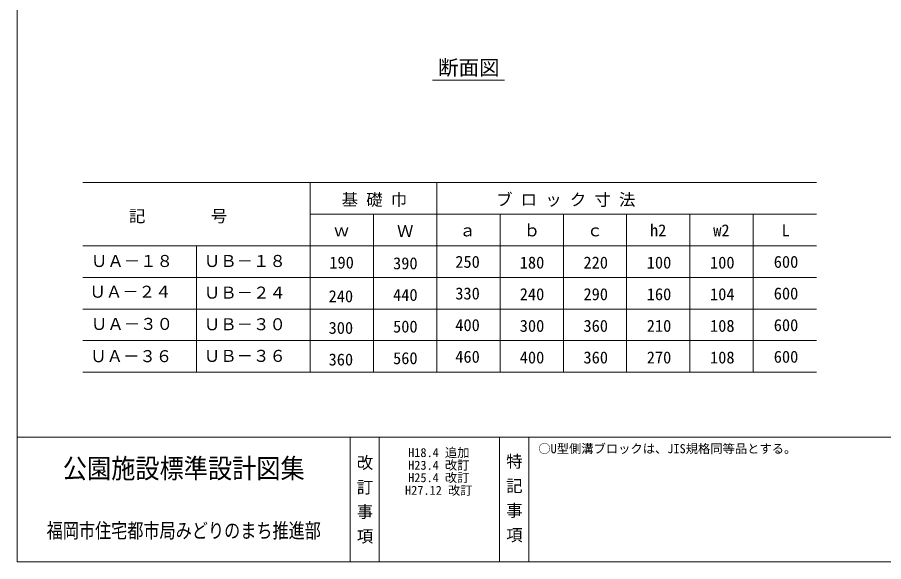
# Model space of a CAD drawing. Units: millimetres at full size, sheet at 1:10; details may follow other scales. Extents: x 121 to 2859, y 2322 to 4189.
# Drawn here: x 121 to 1490, y 2322 to 3183 of the extents above; entities that cross this region are included whole.
import ezdxf
from ezdxf.enums import TextEntityAlignment as Align

# ---------------------------------------------------------------- set-up
doc = ezdxf.new("R2010")
doc.units = ezdxf.units.MM
doc.header["$LTSCALE"] = 10
for name, color, linetype, lineweight in [('_0-0_', 7, 'Continuous', 13), ('寸法', 1, 'Continuous', 13), ('本体', 7, 'Continuous', 13)]:
    doc.layers.add(name, color=color, linetype=linetype, lineweight=lineweight)
doc.styles.add('@ＭＳ ゴシック', font='')
doc.styles.add('ＭＳ ゴシック', font='')
doc.styles.get('@ＭＳ ゴシック').set_extended_font_data('@MS Gothic')
doc.styles.get('ＭＳ ゴシック').set_extended_font_data('MS Gothic')

msp = doc.modelspace()

# ---------------------------------------------------------------- linework, layer by layer
at = {"layer": '_0-0_'}
for p, q in [((929.32, 2519.71), (929.32, 2322.18)), ((647.23, 2518.75), (647.23, 2322.18)), ((693.2, 2518.75), (693.2, 2322.18)), ((883.36, 2518.75), (883.36, 2322.18))]:
    msp.add_line(p, q, dxfattribs=at)
at = {"layer": '_0-0_', "color": 6}
msp.add_line((121.18, 2518.75), (2859.3, 2518.75), dxfattribs=at)
msp.add_lwpolyline([(2859.3, 4133.99), (121.18, 4133.99), (121.18, 2322.18), (2859.3, 2322.18)], close=True, dxfattribs=at)
at = {"layer": '寸法', "color": 3}
for p, q in [((777.37, 3083.41), (891.14, 3083.41)), ((224.66, 2921.59), (1384.1, 2921.59)), ((584.1, 2921.59), (584.1, 2621.59)), ((784.1, 2921.59), (784.1, 2621.59)), ((584.1, 2871.59), (1384.1, 2871.59)), ((684.1, 2871.59), (684.1, 2621.59)), ((884.1, 2871.59), (884.1, 2621.59)), ((984.1, 2871.59), (984.1, 2621.59)), ((1084.1, 2871.59), (1084.1, 2621.59)), ((1184.1, 2871.59), (1184.1, 2621.59)), ((1284.1, 2871.59), (1284.1, 2621.59)), ((224.66, 2821.59), (1384.1, 2821.59)), ((404.1, 2821.57), (404.1, 2621.59)), ((224.66, 2771.59), (1384.1, 2771.59)), ((224.66, 2721.59), (1384.1, 2721.59)), ((224.66, 2671.59), (1384.1, 2671.59)), ((224.66, 2621.59), (1384.1, 2621.59))]:
    msp.add_line(p, q, dxfattribs=at)

# ---------------------------------------------------------------- texts
at = {"layer": '_0-0_', "style": '@ＭＳ ゴシック'}
for s, p in [('特 記 事 項', (906.34, 2422.78)), ('改 訂 事 項', (670.21, 2420.82))]:
    msp.add_text(s, height=18.99, rotation=270, dxfattribs=at).set_placement(p, align=Align.MIDDLE_CENTER)
at = {"layer": '_0-0_', "style": 'ＭＳ ゴシック'}
for s, height, width, p in [('公園施設標準設計図集', 31.14, 0.9, (384.2, 2469.61)), ('福岡市住宅都市局みどりのまち推進部', 23.36, 0.8, (384.2, 2371.32))]:
    msp.add_text(s, height=height, dxfattribs=dict(at, width=width)).set_placement(p, align=Align.MIDDLE_CENTER)
at = {"layer": '寸法', "color": 3, "style": 'ＭＳ ゴシック'}
for s, height, p in [('断面図', 23.74, (786.08, 3084.24)), ('基 礎 巾', 18.99, (633.7, 2879.33)), ('ブ ロ ッ ク 寸 法', 18.99, (877.85, 2879.33)), ('記\u3000\u3000\u3000\u3000号', 18.99, (297.6, 2853.39)), ('ｗ', 18.99, (620.51, 2830.75)), ('Ｗ', 18.99, (721.2, 2829.57)), ('ａ', 18.99, (819.53, 2830.75)), ('ｂ', 18.99, (921.4, 2830.75)), ('ｃ', 18.99, (1020.91, 2830.75)), ('h2', 18.99, (1120.91, 2830.75)), ('w2', 18.99, (1220.91, 2830.75)), ('L', 18.99, (1329.03, 2830.75)), ('ＵＡ－１８', 18.99, (237.6, 2782.33)), ('ＵＢ－１８', 18.99, (416, 2782.32)), ('190', 18.99, (614.26, 2779.88)), ('390', 18.99, (714.95, 2778.7)), ('250', 18.99, (813.28, 2780.99)), ('180', 18.99, (915.15, 2779.82)), ('220', 18.99, (1015.84, 2779.82)), ('100', 18.99, (1115.84, 2779.82)), ('100', 18.99, (1215.84, 2779.82)), ('600', 18.99, (1316.53, 2780.99)), ('ＵＡ－２４', 18.99, (235.24, 2733.76)), ('ＵＢ－２４', 18.99, (416, 2732.32)), ('440', 18.99, (714.95, 2728.7)), ('330', 18.99, (813.28, 2730.99)), ('240', 18.99, (915.15, 2729.82)), ('290', 18.99, (1015.84, 2729.82)), ('160', 18.99, (1115.84, 2729.82)), ('104', 18.99, (1215.84, 2729.82)), ('600', 18.99, (1316.53, 2730.99)), ('240', 18.99, (613.08, 2726.59)), ('ＵＡ－３０', 18.99, (237.6, 2682.82)), ('ＵＢ－３０', 18.99, (416, 2682.32)), ('300', 18.99, (613.08, 2676.59)), ('500', 18.99, (714.95, 2678.7)), ('400', 18.99, (813.28, 2680.99)), ('300', 18.99, (915.15, 2679.82)), ('360', 18.99, (1015.84, 2679.82)), ('210', 18.99, (1115.84, 2679.82)), ('108', 18.99, (1215.84, 2679.82)), ('600', 18.99, (1316.53, 2680.99)), ('ＵＡ－３６', 18.99, (236.42, 2631.89)), ('ＵＢ－３６', 18.99, (416, 2632.32)), ('360', 18.99, (613.08, 2626.59)), ('560', 18.99, (714.95, 2628.7)), ('460', 18.99, (813.28, 2630.99)), ('400', 18.99, (915.15, 2629.82)), ('360', 18.99, (1015.84, 2629.82)), ('270', 18.99, (1115.84, 2629.82)), ('108', 18.99, (1215.84, 2629.82)), ('600', 18.99, (1316.53, 2630.99))]:
    msp.add_text(s, height=height, dxfattribs=at).set_placement(p, align=Align.BOTTOM_LEFT)
at = {"layer": '本体', "style": 'ＭＳ ゴシック'}
msp.add_text('○U型側溝ブロックは、JIS規格同等品とする。', height=14.24, dxfattribs=at).set_placement((944.41, 2489.44), align=Align.BOTTOM_LEFT)
for s, p in [('H18.4 追加', (787.25, 2494.66)), ('H23.4 改訂', (787.25, 2474.66)), ('H25.4 改訂', (787.25, 2455)), ('H27.12 改訂', (787.25, 2435))]:
    msp.add_text(s, height=14.24, dxfattribs=at).set_placement(p, align=Align.MIDDLE_CENTER)

doc.saveas('drawing.dxf')
